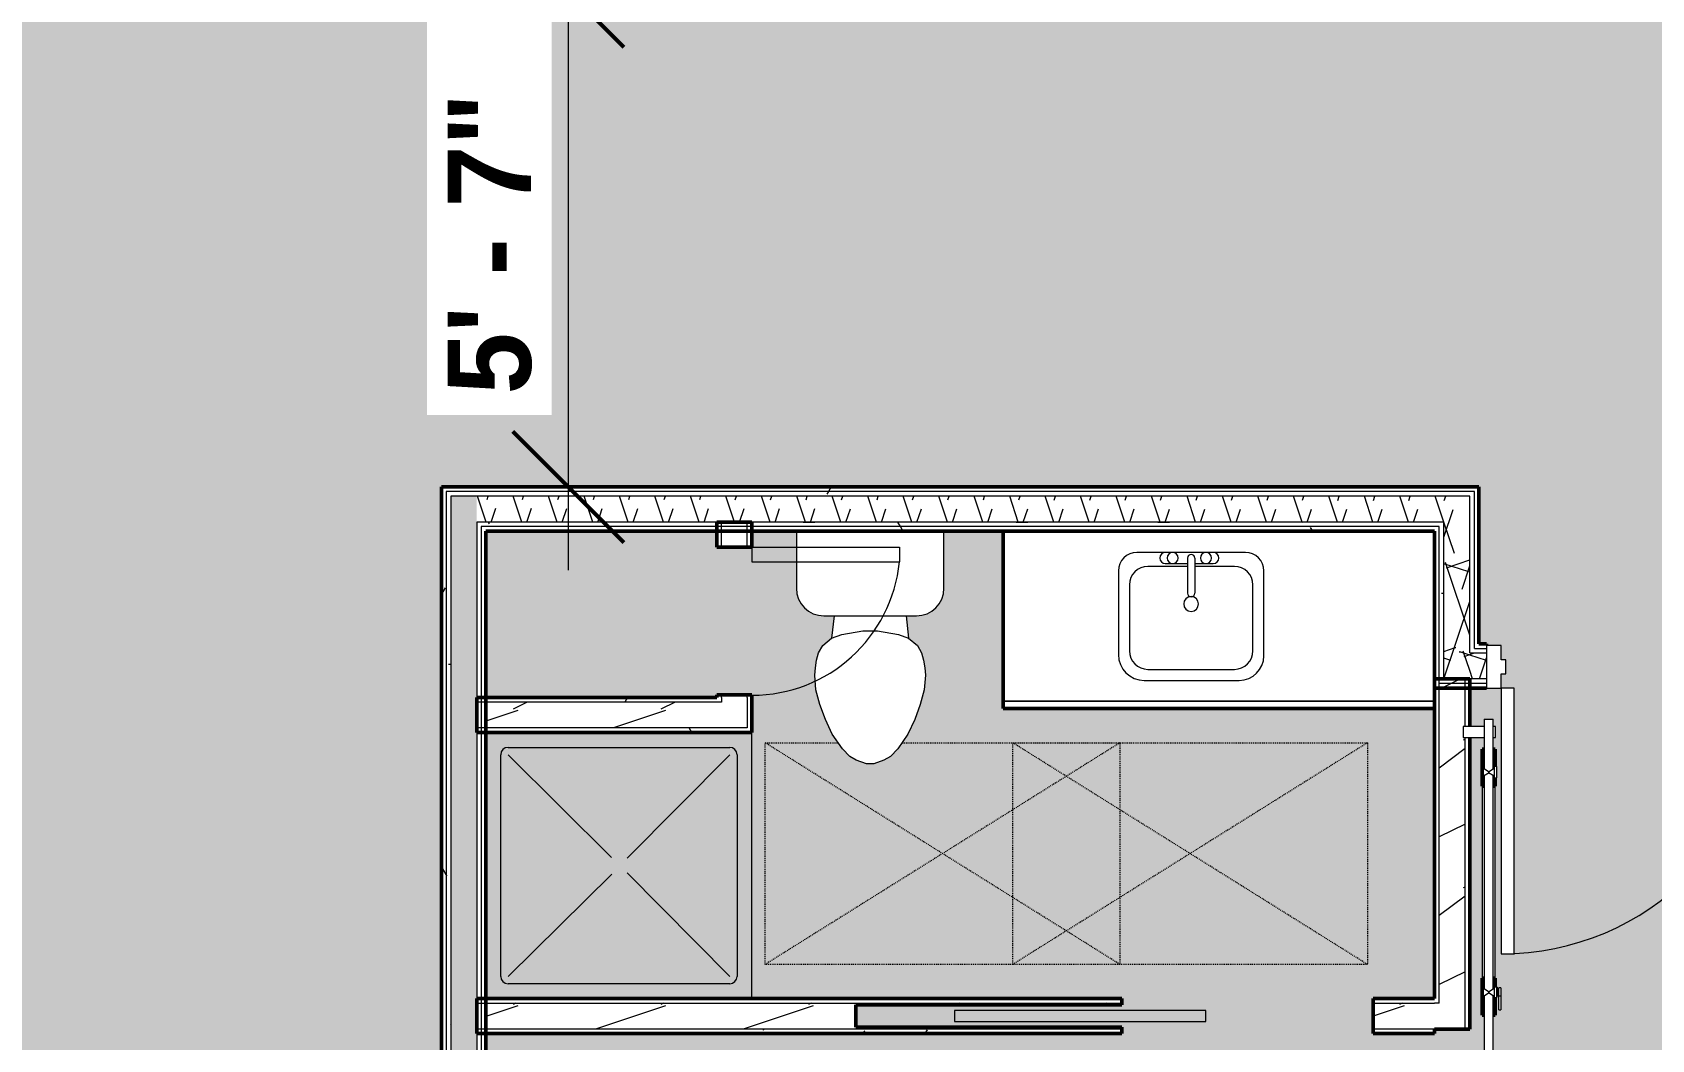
# Model space of a CAD drawing. Header units: inches. Extents: x -4292 to -464, y 9706 to 12474.
# Drawn here: x -3464.3 to -3245.2, y 11574.8 to 11711.2 of the extents above; entities that cross this region are included whole.
import ezdxf

# ---------------------------------------------------------------- set-up
doc = ezdxf.new("R2010")
doc.units = ezdxf.units.IN
doc.header["$MEASUREMENT"] = 0
doc.linetypes.add('Dash', pattern=[0.25, 0.125, -0.125])
for name, color, linetype, lineweight in [('A-ANNO-DIMS', 211, 'Continuous', 9), ('A-ANNO-DIMS-120', 211, 'Continuous', 9), ('A-AREA-PATT-4', 254, 'Continuous', 9), ('A-DOOR-1', 7, 'Continuous', 9), ('A-DOOR-2', 90, 'Continuous', 20), ('A-DOOR-3', 50, 'Continuous', 13), ('A-DOOR-4', 250, 'Continuous', 50), ('A-DOOR-5', 31, 'Continuous', 20), ('A-DOOR-6', 31, 'Continuous', 9), ('A-DOOR-FRAM', 31, 'Continuous', 20), ('A-GENM-HDLN-1', 7, 'Dash', 9), ('A-WALL', 113, 'Continuous', 13), ('A-WALL-2', 250, 'Continuous', 50), ('A-WALL-3', 50, 'Continuous', 13), ('A-WALL-PATT-1', 7, 'Continuous', 9), ('A-WALL-PATT-2', 8, 'Continuous', 9), ('A-WALL-PATT-5', 111, 'Continuous', 9), ('I-WALL-1', 2, 'Continuous', 50), ('P-SANR-FIXT-1', 7, 'Continuous', 9), ('Q-CASE-1', 250, 'Continuous', 50), ('Q-CASE-2', 7, 'Continuous', 9)]:
    doc.layers.add(name, color=color, linetype=linetype, lineweight=lineweight)
doc.layers.add('A-AREA-PATT-6', color=254, linetype='Continuous', lineweight=9, transparency=1)
doc.styles.add('Century Gothic_B', font='GOTHICB.TTF', dxfattribs={"height": 11.25})
doc.dimstyles.new('OD__1__Tol__', dxfattribs={"dimscale": 12, "dimtxt": 11.746893, "dimasz": 1.25, "dimexe": 0.9375, "dimexo": 0.625, "dimgap": 0.15625, "dimtad": 1, "dimdec": 0, "dimzin": 3, "dimdsep": 46, "dimlunit": 4, "dimtxsty": 'Century Gothic_B', "dimblk1": 'OBLIQUE', "dimblk2": 'OBLIQUE', "dimsah": 1, "dimcen": 0.09, "dimdle": 0.9375, "dimazin": 0, "dimtfac": 1, "dimtdec": 4, "dimtix": 1, "dimtmove": 0, "dimatfit": 3, "dimfxl": 1, "dimtvp": 1, "dimtfill": 1, "dimfrac": 2, "dimtolj": 1, "dimtzin": 0, "dimarcsym": 2})
pattern_1 = [(0, (0, 0), (38.4, 9.6), [1.584, -27.216, 1.584, -27.216, -153.6]), (0, (0, 0), (38.4, 9.6), [-57.6, 1.584, -56.016, 1.584, -27.216, -67.2]), (0, (0, 0), (38.4, 9.6), [-144, 1.584, -17.616, 1.584, -46.416]), (120, (14.4, 4.8), (-27.513844, 28.4553755), [1.584, -27.216, 1.584, -27.216, -153.6]), (120, (14.4, 4.8), (-27.513844, 28.4553755), [-57.6, 1.584, -56.016, 1.584, -27.216, -67.2]), (120, (14.4, 4.8), (-27.513844, 28.4553755), [-144, 1.584, -17.616, 1.584, -46.416]), (240, (19.2, 24), (-10.886156, -38.0553755), [1.584, -27.216, 1.584, -27.216, -153.6]), (240, (19.2, 24), (-10.886156, -38.0553755), [-57.6, 1.584, -56.016, 1.584, -27.216, -67.2]), (240, (19.2, 24), (-10.886156, -38.0553755), [-144, 1.584, -17.616, 1.584, -46.416])]
pattern_2 = [(161.57, (0.6, 0.6), (-4.80033747, -0.00041462), [0, -34.152, 3.792, 0]), (18.43, (-0.6, 0.6), (-4.80033747, 0.00041462), [0, -34.152, 3.792, 0]), (108.43, (0.6, 0.6), (2.39913218, -12.00105099), [11.382, -26.562]), (71.57, (-0.6, 0.6), (2.39913218, 12.00105099), [11.382, -26.562])]
pattern_3 = [(216.87, (7.997, 19.992), (59.9755286, 39.9843071), [9.996, -89.964]), (206.565, (19.992, 13.994), (-19.991807, -19.992219), [22.352, -22.352]), (198.435, (19.992, 3.998), (-39.983821, -19.991955), [12.644, -50.576])]

# ---------------------------------------------------------------- blocks, each defined once
blk = doc.blocks.new('DIMBLOCK31-FLOOR PLAN - 3RD FLOOR')
at = {"layer": 'A-ANNO-DIMS-120'}
for p, q in [((-3391.78, 11727.89), (-3391.78, 11638.36)), ((-3388.68, 11716.64), (-3403.03, 11716.64)), ((-3391.78, 11716.64), (-3388.68, 11716.64)), ((-3388.68, 11649.61), (-3403.03, 11649.61)), ((-3391.78, 11649.61), (-3388.68, 11649.61))]:
    blk.add_line(p, q, dxfattribs=at)
at = {"layer": 'A-ANNO-DIMS-120', "lineweight": 50}
for p, q in [((-3391.78, 11716.64), (-3399.28, 11724.14)), ((-3391.78, 11716.64), (-3384.28, 11709.14)), ((-3391.78, 11649.61), (-3399.28, 11657.11)), ((-3391.78, 11649.61), (-3384.28, 11642.11))]:
    blk.add_line(p, q, dxfattribs=at)
at = {"layer": 'A-ANNO-DIMS-120', "color": 0, "insert": (-3408.08, 11662.15), "char_height": 11.25, "width": 50.3438, "attachment_point": 1, "rotation": 90, "line_spacing_factor": 0.984502, "style": 'Century Gothic_B', "bg_fill": 3, "box_fill_scale": 1.25, "bg_fill_color": 256, "bg_fill_true_color": 13158600, "bg_fill_transparency": 0}
blk.add_mtext('5\' - 7"', dxfattribs=at)
blk = doc.blocks.new('_Oblique')
at = {"color": 0, "linetype": 'ByBlock', "lineweight": -2}
blk.add_line((-0.5, -0.5), (0.5, 0.5), dxfattribs=at)

msp = doc.modelspace()

# ---------------------------------------------------------------- hatches: boundary and pattern name
at = {"layer": 'A-AREA-PATT-4'}
h = msp.add_hatch(color=256, dxfattribs=at)
h.paths.add_polyline_path([(-3265.52, 11622.39), (-3263.77, 11622.39), (-3263.77, 11586.39), (-3265.52, 11586.39), (-3265.52, 11618.19)], flags=0)
h.paths.add_polyline_path([(-3220.13, 11252.39), (-3213.92, 11252.39), (-3213.92, 11256.26), (-3207.32, 11256.26), (-3207.32, 11283.79), (-3217.88, 11283.79), (-3217.88, 11288.54), (-3207.32, 11288.54), (-3207.32, 11299), (-3223.45, 11299), (-3223.45, 11317), (-3219.45, 11317), (-3219.45, 11353), (-3223.45, 11353), (-3223.45, 11371), (-3207.32, 11371), (-3207.32, 11622.39), (-3229.52, 11622.39), (-3229.52, 11624.33), (-3230.15, 11624.33), (-3230.15, 11625.39), (-3264.9, 11625.39), (-3264.9, 11624.33), (-3265.52, 11624.33), (-3265.52, 11622.39), (-3269.77, 11622.39), (-3269.77, 11617.19), (-3267.83, 11617.19), (-3267.8, 11618.19), (-3266.58, 11618.19), (-3266.58, 11617.19), (-3266.3, 11617.19), (-3266.33, 11615.69), (-3266.58, 11615.69), (-3266.58, 11614.09), (-3266.33, 11614.09), (-3266.33, 11611.75), (-3266.15, 11611.75), (-3266.15, 11610.25), (-3266.33, 11610.25), (-3266.33, 11581.93), (-3266.15, 11581.93), (-3266.15, 11581.81), (-3266.08, 11581.76), (-3266.08, 11581.43), (-3265.83, 11581.43), (-3265.83, 11581.82), (-3265.58, 11581.77), (-3265.58, 11578.83), (-3265.83, 11578.89), (-3265.83, 11581.08), (-3266.08, 11581.03), (-3266.08, 11580.71), (-3266.15, 11580.71), (-3266.15, 11580.43), (-3266.33, 11580.43), (-3266.33, 11578.09), (-3266.58, 11578.09), (-3266.58, 11539.69), (-3266.3, 11539.69), (-3266.3, 11538.19), (-3266.58, 11538.19), (-3266.6, 11537.19), (-3267.83, 11537.19), (-3267.83, 11538.19), (-3269.77, 11538.19), (-3269.77, 11536.77), (-3249.32, 11536.77), (-3249.32, 11425.22), (-3254.07, 11425.22), (-3254.07, 11417.22), (-3289.82, 11417.22), (-3289.82, 11425.22), (-3378.92, 11425.22), (-3378.92, 11292.95), (-3371.42, 11292.95), (-3371.42, 11287.58), (-3376.17, 11287.58), (-3376.17, 11288.2), (-3402.92, 11288.2), (-3402.91, 11256.26), (-3376.17, 11256.26), (-3376.17, 11257.58), (-3371.42, 11257.58), (-3371.42, 11256.26), (-3253.92, 11256.26), (-3253.92, 11288.54), (-3247.88, 11288.54), (-3247.88, 11283.79), (-3249.17, 11283.79), (-3249.17, 11255.64), (-3251.95, 11255.64), (-3251.95, 11252.39), (-3229.21, 11252.39)], flags=0)
h.paths.add_polyline_path([(-3246.13, 11256.64), (-3247.13, 11256.64), (-3247.13, 11281.89), (-3237.62, 11281.89), (-3237.59, 11282.39), (-3237.14, 11282.39), (-3237.14, 11281.89), (-3220.86, 11281.89), (-3220.83, 11282.39), (-3220.14, 11282.39), (-3220.14, 11281.89), (-3219.13, 11281.89), (-3219.13, 11256.64), (-3229.21, 11256.64)], flags=0)
h.paths.add_polyline_path([(-3375.33, 11259.58), (-3401.33, 11259.58), (-3401.33, 11284.58), (-3375.33, 11284.58), (-3375.33, 11283.91)], flags=0)
h.paths.add_polyline_path([(-3288.24, 11296.51), (-3314.45, 11296.51), (-3314.45, 11380.51), (-3279.45, 11380.51), (-3279.45, 11374.51), (-3278.45, 11374.51), (-3278.45, 11302.51), (-3279.45, 11302.51), (-3279.45, 11296.51)], flags=0)
h.paths.add_polyline_path([(-3247.88, 11305.51), (-3263.45, 11305.51), (-3263.45, 11365.51), (-3233.45, 11365.51), (-3233.45, 11305.51), (-3245.37, 11305.51)], flags=0)
h.paths.add_polyline_path([(-3279.45, 11447.22), (-3254.07, 11447.22), (-3254.07, 11449.22), (-3289.82, 11449.22), (-3289.82, 11447.22), (-3282.22, 11447.22)], flags=0)
h.paths.add_polyline_path([(-3277.35, 11453.97), (-3254.07, 11453.97), (-3254.07, 11532.02), (-3278.1, 11532.02), (-3278.1, 11531.47), (-3277.35, 11531.47), (-3277.35, 11528.97), (-3278.1, 11528.97), (-3278.1, 11528.72), (-3281.47, 11528.72), (-3281.47, 11493.72), (-3280.1, 11493.72), (-3280.1, 11456.72), (-3278.1, 11456.72), (-3278.1, 11456.47), (-3277.35, 11456.47), (-3277.35, 11455.72)], flags=0)
h.paths.add_polyline_path([(-3283.6, 11453.97), (-3283.6, 11456.47), (-3282.85, 11456.47), (-3282.85, 11456.72), (-3281.47, 11456.72), (-3281.47, 11491.72), (-3282.85, 11491.72), (-3282.85, 11528.97), (-3283.6, 11528.97), (-3283.6, 11531.47), (-3282.85, 11531.47), (-3282.85, 11536.77), (-3274.52, 11536.77), (-3274.52, 11540.19), (-3269.77, 11540.19), (-3269.77, 11539.69), (-3267.83, 11539.69), (-3267.83, 11578.09), (-3268.08, 11578.09), (-3268.08, 11614.09), (-3267.83, 11614.09), (-3267.83, 11615.69), (-3269.77, 11615.69), (-3269.77, 11576.19), (-3274.52, 11576.19), (-3274.52, 11575.6), (-3282.85, 11575.6), (-3282.85, 11580.35), (-3274.52, 11580.35), (-3274.52, 11619.61), (-3332.92, 11619.61), (-3332.92, 11643.61), (-3340.95, 11643.61), (-3340.95, 11635.89), (-3341.07, 11634.92), (-3341.45, 11634.03), (-3342.04, 11633.25), (-3342.81, 11632.66), (-3343.71, 11632.29), (-3344.75, 11632.16), (-3346.06, 11632.16), (-3345.71, 11629.14), (-3344.52, 11628.14), (-3343.96, 11627.14), (-3343.6, 11625.63), (-3343.51, 11625.13), (-3343.42, 11624.14), (-3343.6, 11622.15), (-3344.14, 11620.14), (-3344.86, 11618.14), (-3345.85, 11616.06), (-3347.18, 11614.14), (-3348.18, 11613.14), (-3349.05, 11612.64), (-3350.42, 11612.14), (-3351.42, 11612.14), (-3352.85, 11612.67), (-3353.66, 11613.14), (-3354.66, 11614.14), (-3356.05, 11616.14), (-3356.98, 11618.14), (-3357.71, 11620.14), (-3358.25, 11622.15), (-3358.42, 11624.14), (-3358.25, 11625.63), (-3358.16, 11626.14), (-3357.89, 11627.14), (-3357.32, 11628.14), (-3356.13, 11629.14), (-3355.79, 11632.16), (-3357.17, 11632.16), (-3358.14, 11632.29), (-3359.04, 11632.66), (-3359.81, 11633.25), (-3360.4, 11634.03), (-3360.77, 11634.92), (-3360.9, 11635.89), (-3360.9, 11643.61), (-3366.92, 11643.61), (-3366.92, 11641.48), (-3371.67, 11641.48), (-3371.67, 11643.61), (-3402.92, 11643.61), (-3402.92, 11621.1), (-3371.67, 11621.1), (-3371.67, 11621.48), (-3366.92, 11621.48), (-3366.92, 11616.35), (-3402.92, 11616.35), (-3402.92, 11580.35), (-3316.85, 11580.35), (-3316.85, 11579.48), (-3352.85, 11579.48), (-3352.85, 11576.48), (-3316.85, 11576.48), (-3316.85, 11575.6), (-3402.92, 11575.6), (-3402.92, 11453.97), (-3284.34, 11453.97)], flags=0)
h.paths.add_polyline_path([(-3383.45, 11456.97), (-3401.45, 11456.97), (-3401.45, 11474.97), (-3383.45, 11474.97), (-3383.45, 11460.84)], flags=0)
h.paths.add_polyline_path([(-3322.45, 11477.97), (-3401.45, 11477.97), (-3401.45, 11537.97), (-3322.45, 11537.97), (-3322.45, 11533.02)], flags=0)
h.paths.add_polyline_path([(-3383.45, 11540.9), (-3401.45, 11540.9), (-3401.45, 11558.9), (-3383.45, 11558.9)], flags=0)
at = {"layer": 'A-AREA-PATT-6'}
h = msp.add_hatch(color=256, dxfattribs=at)
h.paths.add_polyline_path([(-2573.72, 10267.78), (-2609.72, 10267.78), (-2609.72, 10269.53), (-2573.72, 10269.53)], flags=0)
h.paths.add_polyline_path([(-2573.72, 11759), (-2609.72, 11759), (-2609.72, 11760.75), (-2573.72, 11760.75)], flags=0)
h.paths.add_polyline_path([(-2622.79, 10240.18), (-2589.26, 10240.18), (-2589.26, 10240.74), (-2587.26, 10240.74), (-2587.26, 10246.36), (-2573.72, 10246.36), (-2573.72, 10267.78), (-2571.97, 10267.78), (-2571.97, 10268.4), (-2570.72, 10268.4), (-2570.72, 10339.15), (-2571.97, 10339.15), (-2571.97, 10339.78), (-2573.72, 10339.78), (-2573.72, 10364.19), (-2493.57, 10364.19), (-2481.15, 10376.61), (-2481.68, 10377.14), (-2480.27, 10378.56), (-2478.9, 10377.19), (-2478.45, 10377.63), (-2477.17, 10376.35), (-2452.6, 10400.92), (-2453.88, 10402.2), (-2453.44, 10402.64), (-2454.81, 10404.01), (-2453.4, 10405.43), (-2452.87, 10404.9), (-2442.44, 10415.33), (-2453.18, 10426.07), (-2453.71, 10425.54), (-2455.12, 10426.95), (-2453.75, 10428.32), (-2454.2, 10428.76), (-2452.91, 10430.05), (-2477.49, 10454.62), (-2478.77, 10453.34), (-2479.21, 10453.78), (-2480.58, 10452.41), (-2481.99, 10453.82), (-2481.46, 10454.35), (-2490.13, 10463.01), (-2503.97, 10449.16), (-2508.22, 10449.16), (-2513.12, 10444.26), (-2513.12, 10449.16), (-2650.52, 10449.16), (-2650.52, 10470.39), (-2670.72, 10470.39), (-2670.72, 10469.64), (-2672.72, 10469.64), (-2672.72, 10471.58), (-2673.35, 10471.58), (-2673.35, 10473.39), (-2708.1, 10473.39), (-2708.1, 10471.58), (-2708.72, 10471.58), (-2708.72, 10469.64), (-2710.72, 10469.64), (-2710.72, 10470.39), (-2718.72, 10470.39), (-2718.72, 10469.64), (-2720.72, 10469.64), (-2720.72, 10471.58), (-2721.35, 10471.58), (-2721.35, 10473.39), (-2756.1, 10473.39), (-2756.1, 10471.58), (-2756.72, 10471.58), (-2756.72, 10469.64), (-2758.72, 10469.64), (-2758.72, 10470.39), (-2778.92, 10470.39), (-2778.92, 10449.44), (-3015.32, 10449.44), (-3015.32, 10470.39), (-3016.32, 10470.39), (-3016.32, 10470.64), (-3018.32, 10470.64), (-3018.32, 10472.58), (-3018.95, 10472.58), (-3018.95, 10473.39), (-3053.7, 10473.39), (-3053.7, 10472.58), (-3054.32, 10472.58), (-3054.32, 10470.64), (-3056.32, 10470.64), (-3056.32, 10470.39), (-3076.52, 10470.39), (-3076.52, 10449.44), (-3207.32, 10449.44), (-3207.32, 10470.39), (-3227.52, 10470.39), (-3227.52, 10470.64), (-3229.52, 10470.64), (-3229.52, 10472.58), (-3230.15, 10472.58), (-3230.15, 10473.39), (-3264.9, 10473.39), (-3264.9, 10472.58), (-3265.52, 10472.58), (-3265.52, 10470.64), (-3267.52, 10470.64), (-3267.52, 10470.39), (-3268.52, 10470.39), (-3268.52, 10449.16), (-3408.92, 10449.16), (-3408.92, 10851.39), (-3408.24, 10851.39), (-3408.24, 10852.89), (-3405.49, 10852.89), (-3405.49, 10869.57), (-3408.24, 10869.57), (-3408.24, 10871.07), (-3405.49, 10871.07), (-3405.49, 10889.26), (-3408.24, 10889.26), (-3408.24, 10890.76), (-3405.49, 10890.76), (-3405.49, 10908.94), (-3408.24, 10908.94), (-3408.24, 10910.44), (-3405.49, 10910.44), (-3405.49, 10928.62), (-3408.24, 10928.62), (-3408.24, 10930.12), (-3405.49, 10930.12), (-3405.49, 10948.31), (-3408.24, 10948.31), (-3408.24, 10949.81), (-3405.49, 10949.81), (-3405.49, 10967.99), (-3408.24, 10967.99), (-3408.24, 10969.49), (-3405.49, 10969.49), (-3405.49, 10987.67), (-3408.24, 10987.67), (-3408.24, 10989.17), (-3405.49, 10989.17), (-3405.49, 11007.36), (-3408.24, 11007.36), (-3408.24, 11008.86), (-3405.49, 11008.86), (-3405.49, 11027.04), (-3408.24, 11027.04), (-3408.24, 11028.54), (-3405.49, 11028.54), (-3405.49, 11046.73), (-3408.24, 11046.73), (-3408.24, 11048.23), (-3405.49, 11048.23), (-3405.49, 11066.41), (-3408.24, 11066.41), (-3408.24, 11067.91), (-3405.49, 11067.91), (-3405.49, 11086.29), (-3408.24, 11086.29), (-3408.24, 11087.79), (-3408.92, 11087.79), (-3408.92, 11649.61), (-3268.52, 11649.61), (-3268.52, 11628.39), (-3267.52, 11628.39), (-3267.52, 11628.14), (-3265.52, 11628.14), (-3265.52, 11626.2), (-3264.9, 11626.2), (-3264.9, 11625.39), (-3230.15, 11625.39), (-3230.15, 11626.2), (-3229.52, 11626.2), (-3229.52, 11628.14), (-3227.52, 11628.14), (-3227.52, 11628.39), (-3207.32, 11628.39), (-3207.32, 11649.34), (-3076.52, 11649.34), (-3076.52, 11628.39), (-3056.32, 11628.39), (-3056.32, 11628.14), (-3054.32, 11628.14), (-3054.32, 11626.2), (-3053.7, 11626.2), (-3053.7, 11625.39), (-3018.95, 11625.39), (-3018.95, 11626.2), (-3018.32, 11626.2), (-3018.32, 11628.14), (-3016.32, 11628.14), (-3016.32, 11628.39), (-3015.32, 11628.39), (-3015.32, 11649.34), (-2778.92, 11649.34), (-2778.92, 11628.39), (-2758.72, 11628.39), (-2758.72, 11629.14), (-2756.72, 11629.14), (-2756.72, 11627.2), (-2756.1, 11627.2), (-2756.1, 11625.39), (-2721.35, 11625.39), (-2721.35, 11627.2), (-2720.72, 11627.2), (-2720.72, 11629.14), (-2718.72, 11629.14), (-2718.72, 11628.39), (-2710.72, 11628.39), (-2710.72, 11629.14), (-2708.72, 11629.14), (-2708.72, 11627.2), (-2708.1, 11627.2), (-2708.1, 11625.39), (-2673.35, 11625.39), (-2673.35, 11627.2), (-2672.72, 11627.2), (-2672.72, 11629.14), (-2670.72, 11629.14), (-2670.72, 11628.39), (-2650.52, 11628.39), (-2650.52, 11649.61), (-2513.12, 11649.61), (-2513.12, 11654.52), (-2508.22, 11649.61), (-2503.97, 11649.61), (-2490.13, 11635.76), (-2481.46, 11644.43), (-2481.99, 11644.96), (-2480.58, 11646.37), (-2479.21, 11645), (-2478.77, 11645.44), (-2477.49, 11644.16), (-2452.91, 11668.73), (-2454.2, 11670.02), (-2453.75, 11670.46), (-2455.12, 11671.83), (-2453.71, 11673.24), (-2453.18, 11672.71), (-2442.44, 11683.45), (-2452.87, 11693.88), (-2453.4, 11693.35), (-2454.81, 11694.77), (-2453.44, 11696.14), (-2453.88, 11696.58), (-2452.6, 11697.86), (-2477.17, 11722.43), (-2478.45, 11721.15), (-2478.9, 11721.59), (-2480.27, 11720.22), (-2481.68, 11721.64), (-2481.15, 11722.17), (-2493.57, 11734.59), (-2573.72, 11734.59), (-2573.72, 11759), (-2571.97, 11759), (-2571.97, 11759.63), (-2570.72, 11759.63), (-2570.72, 11830.38), (-2571.97, 11830.38), (-2571.97, 11831), (-2573.72, 11831), (-2573.72, 11852.41), (-2587.26, 11852.41), (-2587.26, 11858.04), (-2589.26, 11858.04), (-2589.26, 11858.6), (-2625.26, 11858.6), (-2625.26, 11858.04), (-2627.26, 11858.04), (-2627.26, 11852.41), (-2634.92, 11852.41), (-2634.92, 11716.64), (-2736.7, 11716.64), (-2736.7, 11737.59), (-2737.7, 11737.59), (-2737.7, 11737.84), (-2739.7, 11737.84), (-2739.7, 11739.78), (-2740.32, 11739.78), (-2740.32, 11740.59), (-2775.07, 11740.59), (-2775.07, 11739.78), (-2775.7, 11739.78), (-2775.7, 11737.84), (-2777.7, 11737.84), (-2777.7, 11737.59), (-2797.9, 11737.59), (-2797.9, 11716.64), (-3072.92, 11716.64), (-3072.92, 11737.59), (-3093.12, 11737.59), (-3093.12, 11736.84), (-3095.12, 11736.84), (-3095.12, 11738.78), (-3095.75, 11738.78), (-3095.75, 11740.59), (-3130.5, 11740.59), (-3130.5, 11738.78), (-3131.12, 11738.78), (-3131.12, 11736.84), (-3133.12, 11736.84), (-3133.12, 11737.59), (-3141.12, 11737.59), (-3141.12, 11736.84), (-3143.12, 11736.84), (-3143.12, 11738.78), (-3143.75, 11738.78), (-3143.75, 11740.59), (-3178.5, 11740.59), (-3178.5, 11738.78), (-3179.12, 11738.78), (-3179.12, 11736.84), (-3181.12, 11736.84), (-3181.12, 11737.59), (-3201.32, 11737.59), (-3201.32, 11716.64), (-3418.52, 11716.64), (-3418.52, 11747.19), (-3455.52, 11747.19), (-3455.52, 11746.44), (-3457.52, 11746.44), (-3457.52, 11748.38), (-3458.15, 11748.38), (-3458.15, 11750.19), (-3492.9, 11750.19), (-3492.9, 11748.38), (-3493.52, 11748.38), (-3493.52, 11746.44), (-3495.52, 11746.44), (-3495.52, 11747.19), (-3498.92, 11747.19), (-3498.92, 11726.99), (-3499.17, 11726.99), (-3499.17, 11724.99), (-3501.11, 11724.99), (-3501.11, 11724.36), (-3501.92, 11724.36), (-3501.92, 11689.61), (-3501.11, 11689.61), (-3501.11, 11688.99), (-3499.17, 11688.99), (-3499.17, 11686.99), (-3498.92, 11686.99), (-3498.92, 11685.99), (-3477.97, 11685.99), (-3477.97, 11551.36), (-3479.87, 11551.36), (-3479.87, 11515.24), (-3486.06, 11515.24), (-3486.06, 11466.74), (-3479.87, 11466.74), (-3479.87, 11430.61), (-3607, 11430.61), (-3607, 11436.24), (-3609, 11436.24), (-3609, 11436.8), (-3645, 11436.8), (-3645, 11436.24), (-3647, 11436.24), (-3647, 11430.61), (-3662.12, 11430.61), (-3662.12, 11378.79), (-3652.72, 11378.79), (-3652.72, 11379.54), (-3650.72, 11379.54), (-3650.72, 11377.6), (-3650.1, 11377.6), (-3650.1, 11375.79), (-3615.35, 11375.79), (-3615.35, 11377.6), (-3614.72, 11377.6), (-3614.72, 11379.54), (-3612.72, 11379.54), (-3612.72, 11378.79), (-3477.97, 11378.79), (-3477.97, 11027.19), (-3498.92, 11027.19), (-3498.92, 11006.99), (-3499.17, 11006.99), (-3499.17, 11004.99), (-3501.11, 11004.99), (-3501.11, 11004.36), (-3501.92, 11004.36), (-3501.92, 10969.61), (-3501.11, 10969.61), (-3501.11, 10968.99), (-3499.17, 10968.99), (-3499.17, 10966.99), (-3498.92, 10966.99), (-3498.92, 10965.99), (-3477.97, 10965.99), (-3477.97, 10710.39), (-3498.92, 10710.39), (-3498.92, 10709.39), (-3499.17, 10709.39), (-3499.17, 10707.39), (-3501.11, 10707.39), (-3501.11, 10706.76), (-3501.92, 10706.76), (-3501.92, 10672.01), (-3501.11, 10672.01), (-3501.11, 10671.39), (-3499.17, 10671.39), (-3499.17, 10669.39), (-3498.92, 10669.39), (-3498.92, 10649.19), (-3477.97, 10649.19), (-3477.97, 10412.79), (-3498.92, 10412.79), (-3498.92, 10392.59), (-3499.17, 10392.59), (-3499.17, 10390.59), (-3501.11, 10390.59), (-3501.11, 10389.96), (-3501.92, 10389.96), (-3501.92, 10355.21), (-3501.11, 10355.21), (-3501.11, 10354.59), (-3499.17, 10354.59), (-3499.17, 10352.59), (-3498.92, 10352.59), (-3498.92, 10351.59), (-3496.92, 10351.59), (-3496.92, 10352.34), (-3494.92, 10352.34), (-3494.92, 10350.4), (-3494.3, 10350.4), (-3494.3, 10348.59), (-3459.55, 10348.59), (-3459.55, 10350.4), (-3458.92, 10350.4), (-3458.92, 10352.34), (-3456.92, 10352.34), (-3456.92, 10351.59), (-3418.52, 10351.59), (-3418.52, 10382.14), (-3201.32, 10382.14), (-3201.32, 10361.19), (-3181.12, 10361.19), (-3181.12, 10361.94), (-3179.12, 10361.94), (-3179.12, 10360), (-3178.5, 10360), (-3178.5, 10358.19), (-3143.75, 10358.19), (-3143.75, 10360), (-3143.12, 10360), (-3143.12, 10361.94), (-3141.12, 10361.94), (-3141.12, 10361.19), (-3133.12, 10361.19), (-3133.12, 10361.94), (-3131.12, 10361.94), (-3131.12, 10360), (-3130.5, 10360), (-3130.5, 10358.19), (-3095.75, 10358.19), (-3095.75, 10360), (-3095.12, 10360), (-3095.12, 10361.94), (-3093.12, 10361.94), (-3093.12, 10361.19), (-3072.92, 10361.19), (-3072.92, 10382.14), (-2797.9, 10382.14), (-2797.9, 10361.19), (-2777.7, 10361.19), (-2777.7, 10360.94), (-2775.7, 10360.94), (-2775.7, 10359), (-2775.07, 10359), (-2775.07, 10358.19), (-2740.32, 10358.19), (-2740.32, 10359), (-2739.7, 10359), (-2739.7, 10360.94), (-2737.7, 10360.94), (-2737.7, 10361.19), (-2736.7, 10361.19), (-2736.7, 10382.14), (-2634.92, 10382.14), (-2634.92, 10246.36), (-2637.92, 10246.36), (-2637.92, 10240.18), (-2634.51, 10240.18), (-2634.49, 10246.36), (-2627.26, 10246.36), (-2627.26, 10240.74), (-2625.26, 10240.74), (-2625.26, 10240.18)], flags=0)
h.paths.add_polyline_path([(-2609.72, 10338.03), (-2609.72, 10339.78), (-2573.72, 10339.78), (-2573.72, 10338.03), (-2595.23, 10338.03)], flags=0)
h.paths.add_polyline_path([(-2573.72, 11829.25), (-2609.72, 11829.25), (-2609.72, 11831), (-2573.72, 11831)], flags=0)
at = {"layer": 'A-WALL-PATT-1'}
h = msp.add_hatch(dxfattribs=at)
h.set_pattern_fill('FP_1', color=256, style=0, pattern_type=2)
h.set_pattern_definition(pattern_1)
h.paths.add_polyline_path([(-3371.05, 11620.48), (-3371.05, 11621.1), (-3402.92, 11621.1), (-3402.92, 11620.48), (-3394.6, 11620.48)], flags=0)
h = msp.add_hatch(dxfattribs=at)
h.set_pattern_fill('FP_1', color=256, style=0, pattern_type=2)
h.set_pattern_definition(pattern_1)
h.paths.add_polyline_path([(-3367.03, 11616.35), (-3366.92, 11616.35), (-3366.92, 11616.98), (-3402.92, 11616.98), (-3402.92, 11616.35), (-3367.55, 11616.35)], flags=0)
h = msp.add_hatch(dxfattribs=at)
h.set_pattern_fill('FP_1', color=256, style=0, pattern_type=2)
h.set_pattern_definition(pattern_1)
h.paths.add_polyline_path([(-3274.52, 11575.6), (-3274.52, 11576.23), (-3282.85, 11576.23), (-3282.85, 11575.6)], flags=0)
h.paths.add_polyline_path([(-3322.45, 11575.6), (-3316.85, 11575.6), (-3316.85, 11576.23), (-3402.92, 11576.23), (-3402.92, 11575.6), (-3339.47, 11575.6)], flags=0)
at = {"layer": 'A-WALL-PATT-2'}
h = msp.add_hatch(dxfattribs=at)
h.set_pattern_fill('FP_2', color=256, style=0, pattern_type=2)
h.set_pattern_definition(pattern_3)
h.paths.add_polyline_path([(-3371.05, 11620.48), (-3367.55, 11620.48), (-3367.55, 11621.48), (-3371.05, 11621.48), (-3371.05, 11621.1)], flags=0)
h.paths.add_polyline_path([(-3367.55, 11641.48), (-3367.55, 11643.61), (-3371.05, 11643.61), (-3371.05, 11641.48)], flags=0)
h = msp.add_hatch(dxfattribs=at)
h.set_pattern_fill('FP_2', color=256, style=0, pattern_type=2)
h.set_pattern_definition(pattern_3)
h.paths.add_polyline_path([(-3270.4, 11536.14), (-3270.4, 11538.19), (-3270.68, 11538.19), (-3270.68, 11539.69), (-3270.4, 11539.69), (-3270.4, 11540.19), (-3273.9, 11540.19), (-3273.9, 11536.14), (-3270.56, 11536.14)], flags=0)
h.paths.add_polyline_path([(-3270.4, 11576.19), (-3270.4, 11615.69), (-3270.68, 11615.69), (-3270.68, 11617.19), (-3270.4, 11617.19), (-3270.4, 11623.64), (-3273.9, 11623.64), (-3273.89, 11576.19), (-3270.56, 11576.19)], flags=0)
h = msp.add_hatch(dxfattribs=at)
h.set_pattern_fill('FP_2', color=256, style=0, pattern_type=2)
h.set_pattern_definition(pattern_3)
h.paths.add_polyline_path([(-3367.55, 11616.98), (-3367.55, 11620.48), (-3402.92, 11620.48), (-3402.92, 11616.98), (-3394.6, 11616.98)], flags=0)
h = msp.add_hatch(dxfattribs=at)
h.set_pattern_fill('FP_2', color=256, style=0, pattern_type=2)
h.set_pattern_definition(pattern_3)
h.paths.add_polyline_path([(-3273.9, 11576.19), (-3273.9, 11579.73), (-3282.85, 11579.73), (-3282.85, 11576.23), (-3274.52, 11576.19)], flags=0)
h.paths.add_polyline_path([(-3322.45, 11576.23), (-3316.85, 11576.23), (-3316.85, 11576.48), (-3352.85, 11576.48), (-3352.85, 11579.48), (-3316.85, 11579.48), (-3316.85, 11579.73), (-3402.92, 11579.72), (-3402.92, 11576.23), (-3339.47, 11576.23)], flags=0)
at = {"layer": 'A-WALL-PATT-5'}
h = msp.add_hatch(dxfattribs=at)
h.set_pattern_fill('FP_1', color=256, style=0, pattern_type=2)
h.set_pattern_definition(pattern_1)
h.paths.add_polyline_path([(-3408.38, 11255.36), (-3408.3, 11255.36), (-3408.3, 11649.61), (-3408.92, 11649.61), (-3408.92, 11255.36)], flags=0)
h = msp.add_hatch(dxfattribs=at)
h.set_pattern_fill('FP_1', color=256, style=0, pattern_type=2)
h.set_pattern_definition(pattern_1)
h.paths.add_polyline_path([(-3367.03, 11648.99), (-3269.15, 11648.99), (-3269.15, 11649.61), (-3408.3, 11649.61), (-3408.3, 11648.99), (-3394.6, 11648.99)], flags=0)
h = msp.add_hatch(dxfattribs=at)
h.set_pattern_fill('FP_1', color=256, style=0, pattern_type=2)
h.set_pattern_definition(pattern_1)
h.paths.add_polyline_path([(-3408.02, 11255.36), (-3407.67, 11255.36), (-3407.67, 11648.99), (-3408.3, 11648.99), (-3408.3, 11255.64)], flags=0)
h = msp.add_hatch(dxfattribs=at)
h.set_pattern_fill('FP_1', color=256, style=0, pattern_type=2)
h.set_pattern_definition(pattern_1)
h.paths.add_polyline_path([(-3404.17, 11648.36), (-3269.77, 11648.36), (-3269.77, 11648.99), (-3407.67, 11648.99), (-3407.67, 11648.36)], flags=0)
h = msp.add_hatch(dxfattribs=at)
h.set_pattern_fill('FP_66', color=256, style=0, pattern_type=2)
h.set_pattern_definition(pattern_2)
h.paths.add_polyline_path([(-3407.67, 11255.36), (-3404.17, 11255.36), (-3404.17, 11648.36), (-3407.67, 11648.36), (-3407.67, 11261.2)], flags=0)
h = msp.add_hatch(dxfattribs=at)
h.set_pattern_fill('FP_66', color=256, style=0, pattern_type=2)
h.set_pattern_definition(pattern_2)
h.paths.add_polyline_path([(-3403.55, 11644.86), (-3273.27, 11644.86), (-3273.27, 11648.36), (-3404.17, 11648.36), (-3404.17, 11644.86)], flags=0)
h = msp.add_hatch(dxfattribs=at)
h.set_pattern_fill('FP_66', color=256, style=0, pattern_type=2)
h.set_pattern_definition(pattern_2)
h.paths.add_polyline_path([(-3273.27, 11623.64), (-3269.77, 11623.64), (-3269.77, 11648.36), (-3273.27, 11648.36), (-3273.27, 11623.64)], flags=0)
h = msp.add_hatch(dxfattribs=at)
h.set_pattern_fill('FP_1', color=256, style=0, pattern_type=2)
h.set_pattern_definition(pattern_1)
h.paths.add_polyline_path([(-3404.17, 11255.36), (-3403.55, 11255.36), (-3403.55, 11449.85), (-3404.17, 11449.85), (-3404.17, 11255.64)], flags=0)
h.paths.add_polyline_path([(-3403.55, 11453.35), (-3403.55, 11644.86), (-3404.17, 11644.86), (-3404.17, 11453.35), (-3403.86, 11453.35)], flags=0)
h = msp.add_hatch(dxfattribs=at)
h.set_pattern_fill('FP_1', color=256, style=0, pattern_type=2)
h.set_pattern_definition(pattern_1)
h.paths.add_polyline_path([(-3402.92, 11644.24), (-3273.9, 11644.24), (-3273.9, 11644.86), (-3403.55, 11644.86), (-3403.55, 11644.24)], flags=0)
h = msp.add_hatch(dxfattribs=at)
h.set_pattern_fill('FP_1', color=256, style=0, pattern_type=2)
h.set_pattern_definition(pattern_1)
h.paths.add_polyline_path([(-3403.55, 11255.36), (-3402.92, 11255.36), (-3402.92, 11449.85), (-3403.55, 11449.85), (-3403.55, 11255.64)], flags=0)
h.paths.add_polyline_path([(-3402.92, 11453.35), (-3402.92, 11644.24), (-3403.55, 11644.24), (-3403.55, 11453.35), (-3403.23, 11453.35)], flags=0)
h = msp.add_hatch(dxfattribs=at)
h.set_pattern_fill('FP_1', color=256, style=0, pattern_type=2)
h.set_pattern_definition(pattern_1)
h.paths.add_polyline_path([(-3402.92, 11643.61), (-3274.52, 11643.61), (-3274.52, 11644.24), (-3402.92, 11644.24)], flags=0)
h = msp.add_hatch(dxfattribs=at)
h.set_pattern_fill('FP_1', color=256, style=0, pattern_type=2)
h.set_pattern_definition(pattern_1)
h.paths.add_polyline_path([(-3273.27, 11623.64), (-3273.27, 11644.86), (-3273.9, 11644.86), (-3273.9, 11623.64), (-3273.27, 11623.64)], flags=0)
h = msp.add_hatch(dxfattribs=at)
h.set_pattern_fill('FP_66', color=256, style=0, pattern_type=2)
h.set_pattern_definition(pattern_2)
h.paths.add_polyline_path([(-3215.43, 11623.64), (-3207.32, 11623.64), (-3207.32, 11627.14), (-3227.52, 11627.14), (-3227.52, 11623.64)], flags=0)
h.paths.add_polyline_path([(-3267.52, 11623.64), (-3267.52, 11627.14), (-3269.77, 11627.14), (-3269.77, 11623.64), (-3267.64, 11623.64)], flags=0)
h = msp.add_hatch(dxfattribs=at)
h.set_pattern_fill('FP_1', color=256, style=0, pattern_type=2)
h.set_pattern_definition(pattern_1)
h.paths.add_polyline_path([(-3215.43, 11623.01), (-3207.32, 11623.01), (-3207.32, 11623.64), (-3227.52, 11623.64), (-3227.52, 11623.01)], flags=0)
h.paths.add_polyline_path([(-3268.52, 11623.01), (-3267.52, 11623.01), (-3267.52, 11623.64), (-3269.77, 11623.64), (-3269.77, 11623.01)], flags=0)
h = msp.add_hatch(dxfattribs=at)
h.set_pattern_fill('FP_1', color=256, style=0, pattern_type=2)
h.set_pattern_definition(pattern_1)
h.paths.add_polyline_path([(-3215.43, 11622.39), (-3207.32, 11622.39), (-3207.32, 11623.01), (-3227.52, 11623.01), (-3227.52, 11622.39)], flags=0)
h.paths.add_polyline_path([(-3267.65, 11622.39), (-3267.52, 11622.39), (-3267.52, 11623.01), (-3269.77, 11623.01), (-3269.77, 11622.39), (-3267.74, 11622.39)], flags=0)

# ---------------------------------------------------------------- linework, layer by layer
at = {"layer": 'A-DOOR-1'}
for p, q in [((-3266.08, 11581.88), (-3266.15, 11581.88)), ((-3266.15, 11580.63), (-3266.08, 11580.63)), ((-3266.08, 11581.81), (-3266.08, 11581.88)), ((-3266.08, 11581.88), (-3266.08, 11581.63)), ((-3266.08, 11581.63), (-3266.08, 11580.88)), ((-3265.83, 11581.51), (-3266.08, 11581.51)), ((-3265.83, 11581.51), (-3266.08, 11581.51)), ((-3266.08, 11581.01), (-3265.83, 11581.01)), ((-3266.08, 11581.01), (-3265.83, 11581.01)), ((-3266.08, 11580.88), (-3266.08, 11580.63)), ((-3266.08, 11580.63), (-3266.08, 11580.71)), ((-3265.58, 11581.82), (-3265.83, 11581.82)), ((-3265.58, 11581.78), (-3265.83, 11581.78)), ((-3265.83, 11580.69), (-3265.83, 11581.75)), ((-3265.58, 11580.69), (-3265.83, 11580.69)), ((-3265.58, 11581.75), (-3265.58, 11580.69)), ((-3265.83, 11578.81), (-3265.58, 11578.81))]:
    msp.add_line(p, q, dxfattribs=at)
msp.add_arc((-3366.92, 11641.48), 20.07, 270, 354.2799, dxfattribs=at)
for points in [[(-3265.83, 11581.77), (-3265.83, 11581.79), (-3265.83, 11581.81), (-3265.83, 11581.82)], [(-3265.58, 11581.82), (-3265.58, 11581.81), (-3265.58, 11581.79), (-3265.58, 11581.77)]]:
    msp.add_open_spline(points, degree=3, dxfattribs=at)
for points, knots in [([(-3265.83, 11578.82), (-3265.83, 11578.82), (-3265.83, 11578.8), (-3265.83, 11578.84), (-3265.83, 11579.16), (-3265.83, 11579.48), (-3265.83, 11579.83), (-3265.83, 11580.24), (-3265.83, 11580.69)], [0.4885654, 0.4885654, 0.4885654, 0.4885654, 0.4969616, 0.5563887, 0.6054888, 0.6485379, 0.6854273, 0.722227, 0.722227, 0.722227, 0.722227]), ([(-3265.58, 11580.69), (-3265.58, 11580.24), (-3265.58, 11579.83), (-3265.58, 11579.48), (-3265.58, 11579.16), (-3265.58, 11578.84), (-3265.58, 11578.8), (-3265.58, 11578.82), (-3265.58, 11578.82)], [-0.722227, -0.722227, -0.722227, -0.722227, -0.6854273, -0.6485379, -0.6054888, -0.5563887, -0.4969616, -0.4885654, -0.4885654, -0.4885654, -0.4885654])]:
    msp.add_open_spline(points, degree=3, knots=knots, dxfattribs=at)
at = {"layer": 'A-DOOR-2'}
for p, q in [((-3366.92, 11641.48), (-3346.96, 11641.48)), ((-3366.92, 11641.48), (-3366.92, 11639.48)), ((-3346.96, 11641.48), (-3346.96, 11639.48)), ((-3366.92, 11639.48), (-3346.96, 11639.48)), ((-3339.51, 11578.73), (-3339.51, 11577.23)), ((-3305.51, 11578.73), (-3339.51, 11578.73)), ((-3305.51, 11577.23), (-3305.51, 11578.73)), ((-3339.51, 11577.23), (-3305.51, 11577.23))]:
    msp.add_line(p, q, dxfattribs=at)
at = {"layer": 'A-DOOR-3'}
for p, q in [((-3267.83, 11617.19), (-3270.68, 11617.19)), ((-3270.68, 11617.19), (-3270.68, 11615.69)), ((-3267.83, 11618.19), (-3267.83, 11611.43)), ((-3267.83, 11618.19), (-3267.2, 11618.19)), ((-3267.2, 11618.19), (-3266.58, 11618.19)), ((-3266.58, 11611.42), (-3266.58, 11618.19)), ((-3266.3, 11617.19), (-3266.58, 11617.19)), ((-3266.3, 11615.69), (-3266.3, 11617.19)), ((-3270.68, 11615.69), (-3267.83, 11615.69)), ((-3266.58, 11615.69), (-3266.3, 11615.69)), ((-3267.16, 11611.01), (-3267.91, 11611.48)), ((-3267.91, 11610.98), (-3267.91, 11611.48)), ((-3267.91, 11610.48), (-3267.91, 11610.98)), ((-3267.91, 11610.48), (-3267.16, 11610.95)), ((-3267.83, 11610.54), (-3267.83, 11581.64)), ((-3266.47, 11611.48), (-3267.22, 11611.01)), ((-3267.22, 11610.95), (-3266.47, 11610.48)), ((-3266.58, 11581.63), (-3266.58, 11610.55)), ((-3266.15, 11611.75), (-3266.47, 11611.75)), ((-3266.47, 11611.75), (-3266.47, 11610.25)), ((-3266.15, 11611.75), (-3266.15, 11610.25)), ((-3268.08, 11609.09), (-3268.08, 11583.09)), ((-3266.47, 11610.25), (-3266.15, 11610.25)), ((-3266.33, 11583.09), (-3266.33, 11609.09)), ((-3267.16, 11581.22), (-3267.91, 11581.69)), ((-3267.91, 11581.19), (-3267.91, 11581.69)), ((-3267.91, 11580.69), (-3267.91, 11581.19)), ((-3267.91, 11580.69), (-3267.16, 11581.16)), ((-3267.83, 11580.75), (-3267.83, 11537.19)), ((-3266.47, 11581.69), (-3267.22, 11581.22)), ((-3267.22, 11581.16), (-3266.47, 11580.69)), ((-3266.58, 11537.19), (-3266.58, 11580.76)), ((-3266.47, 11581.93), (-3266.15, 11581.93)), ((-3266.47, 11581.93), (-3266.47, 11580.43)), ((-3266.15, 11580.43), (-3266.47, 11580.43)), ((-3266.15, 11581.93), (-3266.15, 11580.43))]:
    msp.add_line(p, q, dxfattribs=at)
at = {"layer": 'A-DOOR-4'}
for p, q in [((-3268.08, 11614.09), (-3267.82, 11614.09)), ((-3268.08, 11609.09), (-3268.08, 11614.09)), ((-3266.58, 11614.09), (-3266.33, 11614.09)), ((-3266.33, 11614.09), (-3266.33, 11611.75)), ((-3267.82, 11609.09), (-3268.08, 11609.09)), ((-3266.33, 11609.09), (-3266.58, 11609.09)), ((-3266.33, 11610.25), (-3266.33, 11609.09)), ((-3268.08, 11583.09), (-3267.82, 11583.09)), ((-3268.08, 11578.09), (-3268.08, 11583.09)), ((-3266.58, 11583.09), (-3266.33, 11583.09)), ((-3266.33, 11583.09), (-3266.33, 11581.93)), ((-3266.33, 11580.43), (-3266.33, 11578.09)), ((-3267.8, 11578.09), (-3268.08, 11578.09)), ((-3266.33, 11578.09), (-3266.6, 11578.09))]:
    msp.add_line(p, q, dxfattribs=at)
at = {"layer": 'A-DOOR-5'}
for p, q in [((-3263.77, 11622.39), (-3265.52, 11622.39)), ((-3265.52, 11622.39), (-3265.52, 11586.39)), ((-3263.77, 11586.39), (-3263.77, 11622.39)), ((-3265.52, 11586.39), (-3263.77, 11586.39))]:
    msp.add_line(p, q, dxfattribs=at)
at = {"layer": 'A-DOOR-6'}
msp.add_arc((-3265.52, 11622.39), 36, 270, 0, dxfattribs=at)
at = {"layer": 'A-DOOR-FRAM'}
for p, q in [((-3265.52, 11628.14), (-3267.52, 11628.14)), ((-3267.52, 11628.14), (-3267.52, 11622.39)), ((-3265.52, 11626.2), (-3265.52, 11628.14)), ((-3264.9, 11626.2), (-3265.52, 11626.2)), ((-3264.9, 11624.33), (-3264.9, 11626.2)), ((-3265.52, 11622.39), (-3265.52, 11624.33)), ((-3265.52, 11624.33), (-3264.9, 11624.33)), ((-3267.52, 11622.39), (-3265.52, 11622.39))]:
    msp.add_line(p, q, dxfattribs=at)
at = {"layer": 'A-GENM-HDLN-1'}
for p, q in [((-3317.12, 11584.98), (-3365.12, 11614.98)), ((-3317.12, 11614.98), (-3365.12, 11584.98)), ((-3365.12, 11584.98), (-3365.12, 11614.98)), ((-3365.12, 11614.98), (-3355.25, 11614.98)), ((-3346.6, 11614.98), (-3317.12, 11614.98)), ((-3283.62, 11584.98), (-3331.62, 11614.98)), ((-3283.62, 11614.98), (-3331.62, 11584.98)), ((-3331.62, 11584.98), (-3331.62, 11614.98)), ((-3331.62, 11614.98), (-3283.62, 11614.98)), ((-3317.12, 11614.98), (-3317.12, 11584.98)), ((-3283.62, 11614.98), (-3283.62, 11584.98)), ((-3317.12, 11584.98), (-3365.12, 11584.98)), ((-3283.62, 11584.98), (-3331.62, 11584.98))]:
    msp.add_line(p, q, dxfattribs=at)
at = {"layer": 'A-WALL'}
for p, q in [((-3408.3, 11648.99), (-3408.3, 11255.36)), ((-3269.15, 11648.99), (-3408.3, 11648.99)), ((-3407.67, 11648.36), (-3407.67, 11255.36)), ((-3269.77, 11648.36), (-3407.67, 11648.36)), ((-3269.77, 11627.14), (-3269.77, 11648.36)), ((-3269.15, 11627.76), (-3269.15, 11648.99)), ((-3404.17, 11644.86), (-3404.17, 11255.36)), ((-3273.27, 11644.86), (-3404.17, 11644.86)), ((-3403.55, 11644.24), (-3403.55, 11255.36)), ((-3273.9, 11644.24), (-3403.55, 11644.24)), ((-3273.9, 11623.01), (-3273.9, 11644.24)), ((-3273.27, 11623.64), (-3273.27, 11644.86)), ((-3269.77, 11627.14), (-3267.52, 11627.14)), ((-3269.15, 11627.76), (-3267.52, 11627.76)), ((-3267.52, 11623.64), (-3273.27, 11623.64)), ((-3267.52, 11623.01), (-3273.9, 11623.01))]:
    msp.add_line(p, q, dxfattribs=at)
at = {"layer": 'A-WALL-2'}
for p, q in [((-3371.67, 11644.86), (-3371.67, 11641.48)), ((-3366.92, 11644.86), (-3371.67, 11644.86)), ((-3366.92, 11641.48), (-3366.92, 11644.86)), ((-3371.67, 11641.48), (-3366.92, 11641.48)), ((-3274.52, 11623.64), (-3274.52, 11580.35)), ((-3269.77, 11623.64), (-3274.52, 11623.64)), ((-3269.77, 11617.19), (-3269.77, 11623.64)), ((-3371.67, 11621.48), (-3371.67, 11621.1)), ((-3366.92, 11621.48), (-3371.67, 11621.48)), ((-3366.92, 11621.1), (-3366.92, 11621.48)), ((-3371.67, 11621.1), (-3404.17, 11621.1)), ((-3404.17, 11621.1), (-3404.17, 11616.35)), ((-3366.92, 11616.98), (-3366.92, 11621.1)), ((-3404.17, 11616.35), (-3366.92, 11616.35)), ((-3366.92, 11616.35), (-3366.92, 11616.98)), ((-3269.77, 11576.19), (-3269.77, 11615.69)), ((-3316.85, 11580.35), (-3404.17, 11580.35)), ((-3404.17, 11580.35), (-3404.17, 11575.6)), ((-3316.85, 11579.48), (-3316.85, 11580.35)), ((-3274.52, 11580.35), (-3282.85, 11580.35)), ((-3282.85, 11580.35), (-3282.85, 11575.6)), ((-3352.85, 11576.48), (-3352.85, 11579.48)), ((-3352.85, 11579.48), (-3316.85, 11579.48)), ((-3404.17, 11575.6), (-3316.85, 11575.6)), ((-3316.85, 11576.48), (-3352.85, 11576.48)), ((-3316.85, 11575.6), (-3316.85, 11576.48)), ((-3282.85, 11575.6), (-3274.52, 11575.6)), ((-3274.52, 11576.19), (-3269.77, 11576.19)), ((-3274.52, 11575.6), (-3274.52, 11576.19))]:
    msp.add_line(p, q, dxfattribs=at)
at = {"layer": 'A-WALL-3'}
for p, q in [((-3371.05, 11641.48), (-3371.05, 11644.86)), ((-3367.55, 11641.48), (-3367.55, 11644.86)), ((-3273.9, 11579.73), (-3273.9, 11623.64)), ((-3270.4, 11617.19), (-3270.4, 11623.64)), ((-3371.05, 11621.1), (-3371.05, 11621.48)), ((-3367.55, 11621.1), (-3367.55, 11621.48)), ((-3371.05, 11620.48), (-3404.17, 11620.48)), ((-3371.05, 11621.1), (-3371.05, 11620.48)), ((-3367.55, 11621.1), (-3367.55, 11620.48)), ((-3367.55, 11620.48), (-3367.55, 11616.98)), ((-3367.55, 11616.98), (-3404.17, 11616.98)), ((-3270.4, 11576.19), (-3270.4, 11615.69)), ((-3404.17, 11579.73), (-3316.85, 11579.73)), ((-3282.85, 11579.73), (-3274.52, 11579.73)), ((-3273.9, 11579.73), (-3274.52, 11579.73)), ((-3404.17, 11576.23), (-3316.85, 11576.23)), ((-3282.85, 11576.23), (-3274.52, 11576.23)), ((-3274.52, 11576.19), (-3274.52, 11576.23))]:
    msp.add_line(p, q, dxfattribs=at)
at = {"layer": 'I-WALL-1'}
for p, q in [((-3408.92, 11649.61), (-3408.92, 11255.36)), ((-3268.52, 11649.61), (-3408.92, 11649.61)), ((-3268.52, 11628.39), (-3268.52, 11649.61)), ((-3402.92, 11255.36), (-3402.92, 11643.61)), ((-3402.92, 11643.61), (-3274.52, 11643.61)), ((-3274.52, 11643.61), (-3274.52, 11622.39)), ((-3267.52, 11628.39), (-3268.52, 11628.39)), ((-3267.52, 11628.14), (-3267.52, 11628.39)), ((-3274.52, 11622.39), (-3267.52, 11622.39))]:
    msp.add_line(p, q, dxfattribs=at)
at = {"layer": 'P-SANR-FIXT-1'}
for p, q in [((-3360.9, 11643.61), (-3360.9, 11635.89)), ((-3340.95, 11635.89), (-3340.95, 11643.61)), ((-3300.13, 11640.74), (-3314.82, 11640.74)), ((-3300.13, 11640.74), (-3314.82, 11640.74)), ((-3304.48, 11640.74), (-3310.98, 11640.74)), ((-3310.98, 11639.24), (-3307.98, 11639.24)), ((-3307.98, 11639.98), (-3307.98, 11635.24)), ((-3306.98, 11639.98), (-3306.98, 11635.24)), ((-3306.98, 11639.24), (-3304.48, 11639.24)), ((-3317.32, 11638.24), (-3317.32, 11626.92)), ((-3317.32, 11638.24), (-3317.32, 11626.92)), ((-3307.98, 11638.86), (-3313.32, 11638.86)), ((-3301.63, 11638.86), (-3306.98, 11638.86)), ((-3297.63, 11626.74), (-3297.63, 11638.24)), ((-3297.63, 11626.74), (-3297.63, 11638.24)), ((-3315.82, 11636.36), (-3315.82, 11627.42)), ((-3299.13, 11627.42), (-3299.13, 11636.36)), ((-3357.17, 11632.16), (-3344.67, 11632.16)), ((-3355.79, 11632.16), (-3356.13, 11629.14)), ((-3346.06, 11632.16), (-3345.71, 11629.14)), ((-3357.89, 11627.14), (-3357.32, 11628.14)), ((-3357.32, 11628.14), (-3356.13, 11629.14)), ((-3356.13, 11629.14), (-3354.76, 11629.64)), ((-3354.76, 11629.64), (-3351.92, 11630.14)), ((-3351.92, 11630.14), (-3349.92, 11630.14)), ((-3349.92, 11630.14), (-3347.09, 11629.64)), ((-3347.09, 11629.64), (-3345.71, 11629.14)), ((-3345.71, 11629.14), (-3344.52, 11628.14)), ((-3344.52, 11628.14), (-3343.96, 11627.14)), ((-3358.34, 11625.13), (-3358.16, 11626.14)), ((-3358.16, 11626.14), (-3357.89, 11627.14)), ((-3343.96, 11627.14), (-3343.69, 11626.14)), ((-3343.69, 11626.14), (-3343.51, 11625.13)), ((-3358.42, 11624.14), (-3358.34, 11625.13)), ((-3358.25, 11622.15), (-3358.42, 11624.14)), ((-3343.42, 11624.14), (-3343.6, 11622.15)), ((-3343.51, 11625.13), (-3343.42, 11624.14)), ((-3313.32, 11624.92), (-3301.63, 11624.92)), ((-3357.71, 11620.14), (-3358.25, 11622.15)), ((-3343.6, 11622.15), (-3344.14, 11620.14)), ((-3313.82, 11623.42), (-3300.96, 11623.42)), ((-3313.82, 11623.42), (-3300.96, 11623.42)), ((-3356.98, 11618.14), (-3357.71, 11620.14)), ((-3344.14, 11620.14), (-3344.86, 11618.14)), ((-3356.05, 11616.14), (-3356.98, 11618.14)), ((-3344.86, 11618.14), (-3345.8, 11616.14)), ((-3366.92, 11580.35), (-3366.92, 11616.35)), ((-3354.66, 11614.14), (-3356.05, 11616.14)), ((-3345.8, 11616.14), (-3347.18, 11614.14)), ((-3400.92, 11583.35), (-3400.92, 11613.35)), ((-3399.92, 11614.35), (-3369.92, 11614.35)), ((-3385.93, 11599.46), (-3399.92, 11613.35)), ((-3383.79, 11599.34), (-3369.92, 11613.35)), ((-3368.92, 11613.35), (-3368.92, 11583.35)), ((-3353.66, 11613.14), (-3354.66, 11614.14)), ((-3352.8, 11612.64), (-3353.66, 11613.14)), ((-3351.42, 11612.14), (-3352.8, 11612.64)), ((-3349.05, 11612.64), (-3350.42, 11612.14)), ((-3348.18, 11613.14), (-3349.05, 11612.64)), ((-3347.18, 11614.14), (-3348.18, 11613.14)), ((-3350.42, 11612.14), (-3351.42, 11612.14)), ((-3383.81, 11597.35), (-3369.92, 11583.35)), ((-3385.9, 11597.21), (-3399.92, 11583.35)), ((-3369.92, 11582.35), (-3399.92, 11582.35))]:
    msp.add_line(p, q, dxfattribs=at)
for centre, radius, start, end in [((-3314.82, 11638.24), 2.5, 90, 180), ((-3314.82, 11638.24), 2.5, 90, 180), ((-3310.98, 11639.99), 0.75, 90, 270), ((-3309.98, 11639.99), 0.75, 0, 180), ((-3309.98, 11639.99), 0.75, 180, 0), ((-3307.48, 11639.98), 0.5, 0, 180), ((-3305.48, 11639.99), 0.75, 0, 180), ((-3305.48, 11639.99), 0.75, 180, 0), ((-3304.48, 11639.99), 0.75, 270, 90), ((-3300.13, 11638.24), 2.5, 0, 90), ((-3300.13, 11638.24), 2.5, 0, 90), ((-3313.32, 11636.36), 2.5, 90, 180), ((-3301.63, 11636.36), 2.5, 0, 90), ((-3357.17, 11635.89), 3.73, 180, 270), ((-3344.67, 11635.89), 3.73, 270, 0), ((-3307.48, 11633.77), 1, 0, 180), ((-3307.48, 11635.24), 0.5, 180, 0), ((-3307.48, 11633.77), 1, 180, 0), ((-3313.82, 11626.92), 3.5, 180, 270), ((-3313.82, 11626.92), 3.5, 180, 270), ((-3313.32, 11627.42), 2.5, 180, 270), ((-3301.63, 11627.42), 2.5, 270, 0), ((-3300.96, 11626.74), 3.32, 270, 0), ((-3300.96, 11626.74), 3.32, 270, 0), ((-3399.92, 11613.35), 1, 90, 180), ((-3369.92, 11613.35), 1, 0, 90), ((-3399.92, 11583.35), 1, 180, 270), ((-3369.92, 11583.35), 1, 270, 0)]:
    msp.add_arc(centre, radius, start, end, dxfattribs=at)
at = {"layer": 'Q-CASE-1'}
for p, q in [((-3332.92, 11619.61), (-3332.92, 11643.61)), ((-3274.52, 11619.61), (-3332.92, 11619.61))]:
    msp.add_line(p, q, dxfattribs=at)
at = {"layer": 'Q-CASE-2'}
for p, q in [((-3332.92, 11620.61), (-3332.92, 11643.61)), ((-3332.92, 11619.61), (-3332.92, 11620.61)), ((-3332.92, 11620.61), (-3274.52, 11620.61)), ((-3274.52, 11620.61), (-3332.92, 11620.61)), ((-3274.52, 11619.61), (-3332.92, 11619.61))]:
    msp.add_line(p, q, dxfattribs=at)

# ---------------------------------------------------------------- next in the draw order: dimensions: what is measured, and where the dimension line sits
at = {"layer": 'A-ANNO-DIMS'}
dim = msp.add_linear_dim(base=(-3391.78, 11649.61), p1=(-3381.18, 11716.64), p2=(-3381.18, 11649.61), angle=90, dimstyle='OD__1__Tol__', override={"dimpost": '<>', "dimfxl": 67.025}, dxfattribs=at)
dim.commit()
dim.dimension.update_dxf_attribs({"geometry": 'DIMBLOCK31-FLOOR PLAN - 3RD FLOOR', "text_midpoint": (-3399.42, 11683.13)})

doc.saveas('drawing.dxf')
